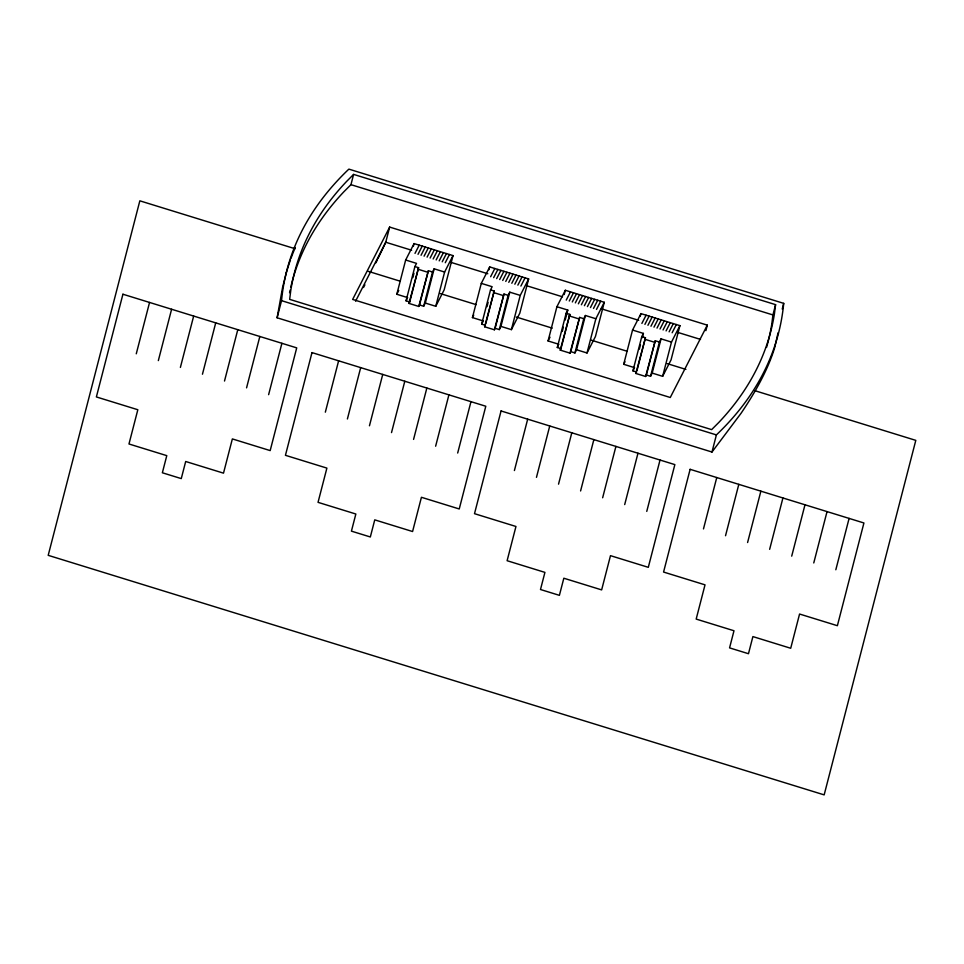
<?xml version="1.0" encoding="UTF-8"?>
<svg xmlns="http://www.w3.org/2000/svg" width="964" height="964" viewBox="0 0 964 964"><rect width="100%" height="100%" fill="white"/><g stroke="black" fill="none" stroke-linecap="round" stroke-linejoin="round"><path stroke-width="1.45" d="M775.586 304.66L774.454 313.649A907.269 413.713 14.5 0 1 718.758 422.497L711.637 429.631L289.658 299.358L290.791 290.369A907.269 413.713 14.5 0 1 346.498 181.533L353.607 174.4L775.586 304.66L772.935 314.939L771.803 323.928A907.269 413.713 14.5 0 1 766.525 347.426M778.044 332.821L774.743 347.389A651.351 169.375 -32 0 1 740.967 413.411L711.974 452.032L277.114 317.783L282.633 287.115L286.26 273.041M136.273 353.8L149.553 302.443M158.337 360.608L171.604 309.251M180.388 367.417L193.668 316.059M202.452 374.225L215.719 322.868M224.504 381.033L237.783 329.676M246.567 387.853L259.834 336.484M277.114 317.783L281.536 300.66A915.222 417.328 14.5 0 1 348.86 169.122L783.708 303.359L782.238 309.07M268.619 394.662L281.898 343.305M290.742 287.344A907.269 413.713 14.5 0 1 343.835 191.812L350.956 184.666L353.607 174.4M325.338 412.17L338.617 360.813M705.877 330.652L707.299 325.145L389.661 227.082L385.745 242.241L383.949 246.073A915.222 82.639 -72.8 0 1 377.9 258.726M347.402 418.978L360.681 367.621M407.676 297.611L396.807 294.261L405.663 260.015L414.074 243.579L453.02 255.605L444.175 289.839L435.764 306.287L425.305 303.058L423.678 306.239L419.509 304.949L418.75 306.444L408.977 303.419L418.581 267.691L414.894 266.558L406.049 300.792L409.736 301.937L418.581 267.691M413.339 246.435L414.074 243.579M369.453 425.787L382.732 374.43M412.833 277.644L413.942 273.354M418.75 306.444L428.365 270.715L432.523 272.005L434.149 268.811L444.609 272.041L453.02 255.605M419.509 304.949L428.365 270.715M423.678 306.239L432.523 272.005M391.517 432.595L404.796 381.238M425.305 303.058L434.149 268.811M435.764 306.287L444.609 272.041M413.568 439.403L426.847 388.046M435.632 446.212L448.911 394.854M481.675 324.145L483.301 320.964L472.432 317.602L481.289 283.368L489.7 266.92L528.646 278.945L519.801 313.192L511.39 329.628L500.931 326.398L499.304 329.592L495.135 328.302L494.375 329.784L484.603 326.772L494.207 291.044L490.519 289.911L481.675 324.145L485.362 325.278L484.603 326.772M488.965 269.775L489.7 266.92M486.989 306.697L488.097 302.419M485.723 323.856L494.207 291.044M457.683 453.032L470.962 401.663M494.375 329.784L503.991 294.068L508.149 295.346L509.787 292.164L520.235 295.394L528.646 278.945M495.135 328.302L503.991 294.068M499.304 329.592L508.149 295.346M500.931 326.398L509.787 292.164M511.39 329.628L520.235 295.394M514.402 470.54L527.682 419.183M558.927 344.305L548.07 340.955L556.915 306.709L565.326 290.272L604.283 302.298L595.427 336.532L587.016 352.981L576.556 349.751L574.93 352.932L570.76 351.655L570.001 353.137L560.229 350.113L569.832 314.397L566.145 313.252L557.3 347.498L560.988 348.631L569.832 314.397M564.229 294.55L565.326 290.272M562.253 331.471L563.35 327.194M565.193 320.06L567.784 310.071L556.915 306.709M536.466 477.349L549.745 425.992M570.001 353.137L579.617 317.409L583.774 318.698L585.413 315.505L595.86 318.735L604.283 302.298M570.76 351.655L579.617 317.409M574.93 352.932L583.774 318.698M576.556 349.751L585.413 315.505M587.016 352.981L595.86 318.735M558.53 484.157L571.797 432.8M580.581 490.965L593.86 439.608M634.553 367.658L623.696 364.296L632.541 330.062L640.964 313.613L679.909 325.639L671.052 359.885L662.642 376.322L652.182 373.092L650.555 376.285L646.386 374.996L645.627 376.478L635.854 373.466L645.458 337.737L641.783 336.605L632.926 370.839L636.614 371.983L635.854 373.466M640.216 316.469L640.964 313.613M639.349 349.113L640.457 344.835M642.301 337.701L643.41 333.411L632.541 330.062M602.645 497.773L615.912 446.416M636.987 370.55L645.458 337.737M645.627 376.478L655.243 340.762L659.412 342.039L661.039 338.858L671.486 342.087L679.909 325.639M646.386 374.996L655.243 340.762M650.555 376.285L659.412 342.039M652.182 373.092L661.039 338.858M624.696 504.582L637.975 453.225M662.642 376.322L671.486 342.087M646.76 511.39L660.027 460.033M711.974 452.032L716.397 434.909A915.222 417.328 14.5 0 0 783.708 303.359M703.479 528.911L716.758 477.542M725.531 535.719L738.81 484.35M747.594 542.527L760.873 491.17M769.646 549.335L782.925 497.978M791.709 556.144L804.988 504.787M813.761 562.952L827.04 511.595M835.824 569.76L849.103 518.403M389.661 227.082L352.643 299.43L670.269 397.493L707.299 325.145M355.583 301.19L385.745 242.241L411.616 250.23M415.002 253.387L419.207 245.157M396.807 294.261L398.759 290.465M418.027 254.315L422.232 246.097M414.894 266.558L416.52 263.377L405.663 260.015M421.051 255.255L425.257 247.025M424.076 256.183L428.281 247.965M427.1 257.123L431.318 248.893M406.049 300.792L407.133 298.671M430.125 258.051L434.342 249.833M408.977 303.419L409.736 301.937M433.149 258.991L437.367 250.761M436.186 259.918L440.391 251.7M439.21 260.858L443.416 252.628M442.235 261.786L446.44 253.568M445.26 262.726L449.465 254.496M490.628 276.728L494.833 268.51M472.432 317.602L473.734 315.071M493.652 277.668L497.87 269.438M490.519 289.911L492.158 286.718L481.289 283.368M496.677 278.596L500.894 270.378M499.701 279.536L503.919 271.306M502.726 280.464L506.944 272.246M505.763 281.404L509.968 273.173M508.787 282.332L512.993 274.113M511.812 283.271L516.017 275.041M514.836 284.199L519.042 275.981M517.861 285.139L522.066 276.909M520.885 286.067L525.091 277.849M566.254 300.081L570.471 291.851M548.07 340.955L550.01 337.159M569.278 301.009L573.496 292.791M566.145 313.252L567.784 310.071M572.303 301.949L576.52 293.719M575.339 302.877L579.545 294.659M578.364 303.817L582.569 295.587M557.3 347.498L558.385 345.365M581.388 304.745L585.594 296.526M560.229 350.113L560.988 348.631M584.413 305.684L588.618 297.454M587.438 306.612L591.643 298.394M590.462 307.552L594.668 299.322M593.487 308.48L597.692 300.262M596.511 309.42L600.717 301.19M641.891 323.422L646.097 315.204M623.696 364.296L624.985 361.777M644.916 324.362L649.121 316.132M641.783 336.605L643.41 333.411M647.941 325.29L652.146 317.072M650.965 326.23L655.171 318M653.99 327.158L658.195 318.939M632.926 370.839L634.011 368.718M657.014 328.097L661.22 319.867M660.039 329.025L664.244 320.807M663.063 329.965L667.269 321.735M666.088 330.893L670.293 322.675M669.112 331.833L673.318 323.603M672.137 332.761L676.342 324.543M350.956 184.666L772.935 314.939M450.429 262.208L487.796 273.74M526.597 285.718L562.53 296.816M601.331 308.793L638.698 320.325M677.511 332.315L700.503 339.412M417.822 269.185L427.606 272.197M493.448 292.526L503.232 295.55M569.073 315.879L578.858 318.891M644.699 339.22L654.484 342.244M295.032 248.724L139.84 200.825L48.2 555.336L824.16 794.878L915.8 440.367L754.86 390.685M368.32 271.354L399.927 281.114M440.162 293.538L476.096 304.624M516.33 317.048L552.252 328.134M591.053 340.111L626.974 351.209M667.209 363.621L685.886 369.393M281.536 300.66L716.397 434.909M289.562 292.731A907.269 413.713 14.5 0 1 290.116 290.116M377.237 260.099A915.222 82.639 -72.8 0 1 375.924 262.81M364.886 284.826A915.222 82.639 -72.8 0 1 363.488 287.513M286.26 273.041A651.351 252.231 64 0 1 290.465 259.834M290.971 258.412A651.351 252.231 64 0 1 295.261 247.495M122.922 294.225L96.376 396.939L137.828 409.736L128.971 443.982L166.784 455.647L162.362 472.77L181.268 478.602L185.691 461.491L223.503 473.155L232.36 438.921L270.173 450.598L296.719 347.871L122.922 294.225M311.987 352.595L285.44 455.309L326.892 468.106L318.036 502.34L355.849 514.017L351.426 531.14L370.333 536.972L374.755 519.861L412.58 531.526L421.425 497.291L459.238 508.968L485.796 406.242L311.987 352.595M501.063 410.953L474.505 513.679L515.957 526.477L507.112 560.711L544.925 572.387L540.491 589.51L559.397 595.342L563.832 578.219L601.644 589.896L610.489 555.662L648.302 567.326L674.86 464.612L501.063 410.953M690.128 469.323L663.569 572.05L705.021 584.847L696.177 619.081L733.99 630.757L729.567 647.88L748.474 653.713L752.896 636.589L790.709 648.266L799.566 614.032L837.379 625.696L863.925 522.982L690.128 469.323"/></g></svg>
